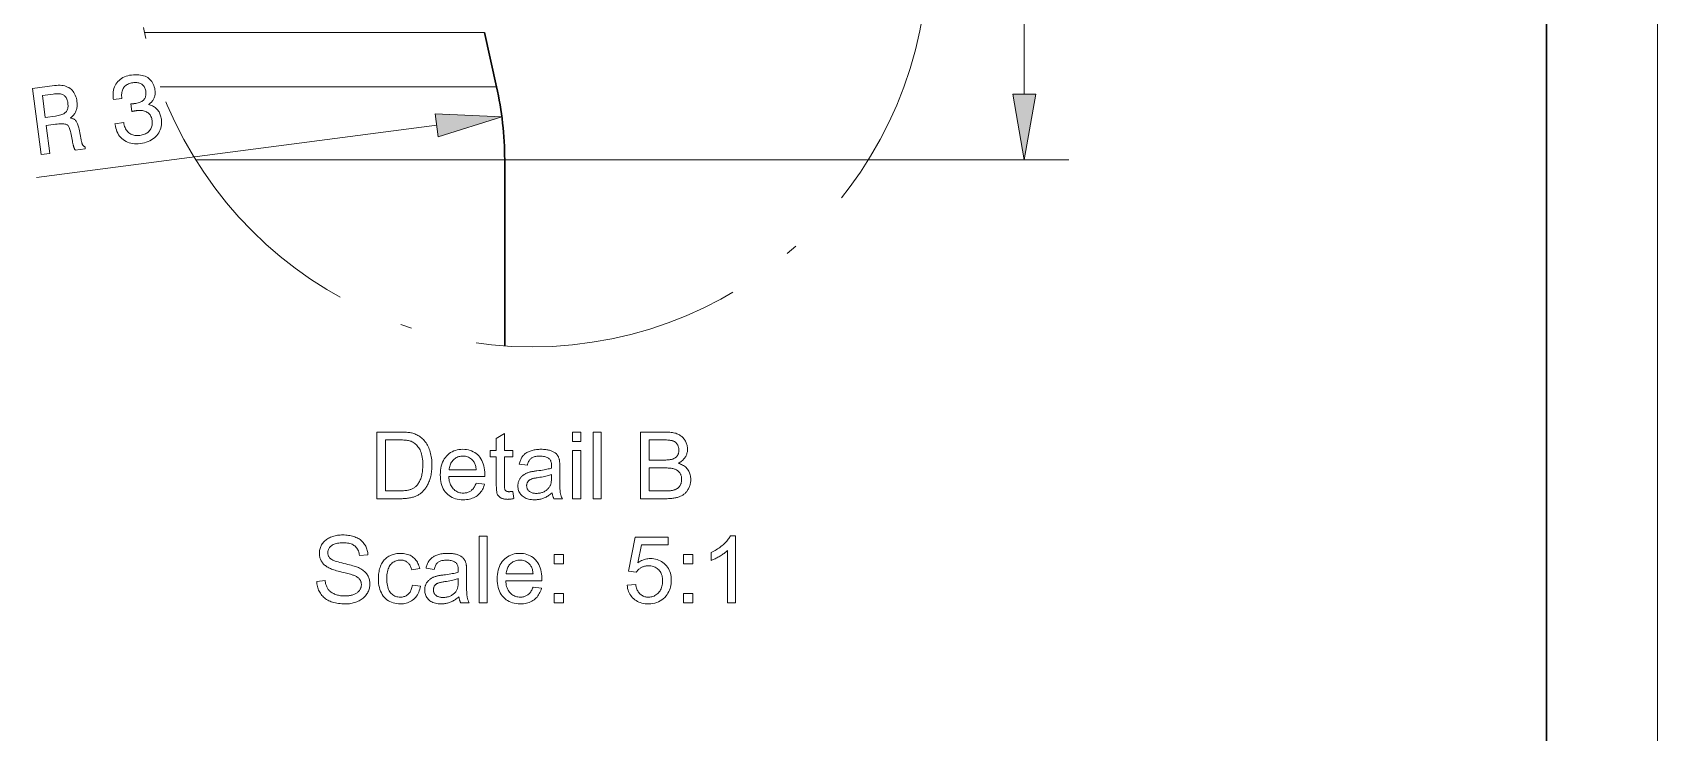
# Model space of a CAD drawing. Extents: x 0 to 297, y 0 to 420.
# Drawn here: x 223.9 to 297, y 75.9 to 107.4 of the extents above; entities that cross this region are included whole.
import ezdxf

# ---------------------------------------------------------------- set-up
doc = ezdxf.new("R2010")
doc.units = 0
doc.linetypes.add('DASHDOT', pattern=[18.5, 12, -3, 0.5, -3])

msp = doc.modelspace()

# ---------------------------------------------------------------- linework, layer by layer
at = {"color": 7, "lineweight": 13}
for p, q in [((297, 0), (297, 420)), ((245.132, 101.669), (270.511, 101.669))]:
    msp.add_line(p, q, dxfattribs=at)
at = {"color": 7, "lineweight": 30}
msp.add_line((292, 5), (292, 415), dxfattribs=at)
at = {"color": 7, "lineweight": 13, "ltscale": 0.35228}
msp.add_line((268.511, 104.624), (268.511, 118.715), dxfattribs=at)
at = {"color": 7, "lineweight": 13, "ltscale": 0.382202}
msp.add_line((244.217, 107.401), (228.929, 107.401), dxfattribs=at)
at = {"color": 7, "lineweight": 30, "ltscale": 0.0625}
msp.add_line((244.217, 107.401), (244.766, 104.962), dxfattribs=at)
at = {"color": 7, "lineweight": 13, "ltscale": 0.378467}
msp.add_line((244.766, 104.962), (229.627, 104.962), dxfattribs=at)
at = {"color": 7, "lineweight": 13, "ltscale": 0.453943}
msp.add_line((242.076, 103.23), (224.071, 100.877), dxfattribs=at)
at = {"color": 7, "lineweight": 13, "ltscale": 0.347543}
msp.add_line((245.132, 101.669), (231.23, 101.669), dxfattribs=at)
at = {"color": 7, "lineweight": 30, "ltscale": 0.209259}
msp.add_line((245.132, 93.299), (245.132, 101.669), dxfattribs=at)
at = {"color": 7, "lineweight": 13}
for points in [[(227.598, 103.295), (227.993, 103.346), (228.004, 103.286), (228.018, 103.228), (228.034, 103.173), (228.054, 103.122), (228.076, 103.074), (228.101, 103.029), (228.129, 102.988), (228.159, 102.95), (228.193, 102.915), (228.229, 102.883), (228.268, 102.855), (228.309, 102.83), (228.352, 102.81), (228.398, 102.793), (228.445, 102.78), (228.495, 102.77), (228.547, 102.765), (228.602, 102.763), (228.658, 102.765), (228.717, 102.771), (228.774, 102.78), (228.828, 102.792), (228.879, 102.807), (228.928, 102.824), (228.973, 102.845), (229.016, 102.868), (229.055, 102.894), (229.092, 102.922), (229.126, 102.954), (229.157, 102.988), (229.185, 103.025), (229.209, 103.064), (229.229, 103.104), (229.246, 103.146), (229.259, 103.191), (229.268, 103.237), (229.274, 103.285), (229.276, 103.335), (229.274, 103.387), (229.269, 103.441), (229.261, 103.489), (229.25, 103.535), (229.236, 103.578), (229.219, 103.619), (229.199, 103.657), (229.175, 103.692), (229.149, 103.725), (229.12, 103.755), (229.088, 103.782), (229.052, 103.807), (229.014, 103.829), (228.974, 103.848), (228.931, 103.863), (228.886, 103.876), (228.839, 103.885), (228.789, 103.891), (228.737, 103.894), (228.683, 103.894), (228.626, 103.891), (228.567, 103.885), (228.559, 103.884), (228.55, 103.883), (228.541, 103.881), (228.533, 103.88), (228.524, 103.879), (228.515, 103.877), (228.506, 103.876), (228.498, 103.875), (228.488, 103.873), (228.479, 103.871), (228.47, 103.87), (228.46, 103.868), (228.449, 103.866), (228.438, 103.864), (228.426, 103.862), (228.414, 103.859), (228.401, 103.857), (228.388, 103.855), (228.374, 103.852), (228.359, 103.849), (228.315, 104.186), (228.324, 104.187), (228.333, 104.187), (228.342, 104.188), (228.351, 104.189), (228.36, 104.19), (228.369, 104.191), (228.378, 104.192), (228.386, 104.192), (228.395, 104.193), (228.403, 104.194), (228.411, 104.195), (228.42, 104.196), (228.428, 104.197), (228.436, 104.198), (228.444, 104.199), (228.451, 104.2), (228.459, 104.2), (228.466, 104.201), (228.473, 104.202), (228.481, 104.203), (228.537, 104.212), (228.589, 104.222), (228.639, 104.234), (228.685, 104.248), (228.728, 104.265), (228.768, 104.282), (228.804, 104.302), (228.837, 104.324), (228.867, 104.348), (228.893, 104.373), (228.917, 104.4), (228.937, 104.43), (228.954, 104.461), (228.968, 104.495), (228.979, 104.531), (228.987, 104.568), (228.991, 104.608), (228.993, 104.65), (228.991, 104.693), (228.987, 104.739), (228.98, 104.783), (228.97, 104.825), (228.958, 104.864), (228.944, 104.9), (228.927, 104.934), (228.908, 104.966), (228.886, 104.995), (228.862, 105.022), (228.836, 105.047), (228.807, 105.069), (228.775, 105.088), (228.742, 105.105), (228.707, 105.118), (228.67, 105.13), (228.63, 105.138), (228.589, 105.144), (228.546, 105.147), (228.5, 105.147), (228.453, 105.144), (228.403, 105.139), (228.348, 105.13), (228.296, 105.119), (228.247, 105.104), (228.201, 105.087), (228.158, 105.066), (228.119, 105.043), (228.082, 105.017), (228.049, 104.988), (228.019, 104.956), (227.992, 104.922), (227.969, 104.884), (227.948, 104.844), (227.932, 104.802), (227.918, 104.757), (227.908, 104.709), (227.901, 104.658), (227.897, 104.605), (227.897, 104.549), (227.9, 104.491), (227.907, 104.43), (227.526, 104.38), (227.522, 104.41), (227.514, 104.496), (227.511, 104.579), (227.513, 104.659), (227.521, 104.736), (227.535, 104.81), (227.554, 104.882), (227.578, 104.951), (227.608, 105.016), (227.644, 105.079), (227.685, 105.139), (227.732, 105.195), (227.782, 105.247), (227.836, 105.293), (227.895, 105.335), (227.958, 105.372), (228.025, 105.405), (228.097, 105.433), (228.172, 105.456), (228.252, 105.474), (228.336, 105.488), (228.426, 105.497), (228.511, 105.502), (228.594, 105.502), (228.672, 105.497), (228.748, 105.488), (228.819, 105.473), (228.887, 105.454), (228.952, 105.431), (229.013, 105.402), (229.07, 105.369), (229.124, 105.331), (229.173, 105.29), (229.217, 105.244), (229.256, 105.194), (229.292, 105.141), (229.322, 105.083), (229.348, 105.021), (229.369, 104.956), (229.386, 104.886), (229.398, 104.812), (229.403, 104.77), (229.405, 104.728), (229.406, 104.688), (229.404, 104.648), (229.401, 104.609), (229.395, 104.572), (229.387, 104.535), (229.377, 104.5), (229.365, 104.465), (229.351, 104.432), (229.335, 104.399), (229.317, 104.368), (229.297, 104.338), (229.275, 104.31), (229.251, 104.282), (229.225, 104.256), (229.197, 104.231), (229.167, 104.207), (229.135, 104.184), (229.1, 104.163), (229.15, 104.151), (229.197, 104.136), (229.242, 104.119), (229.285, 104.1), (229.326, 104.078), (229.365, 104.055), (229.402, 104.029), (229.437, 104), (229.47, 103.97), (229.501, 103.937), (229.53, 103.902), (229.556, 103.865), (229.58, 103.826), (229.602, 103.785), (229.621, 103.742), (229.639, 103.696), (229.654, 103.649), (229.666, 103.6), (229.677, 103.549), (229.685, 103.495), (229.693, 103.411), (229.695, 103.329), (229.69, 103.25), (229.68, 103.173), (229.662, 103.099), (229.639, 103.028), (229.609, 102.96), (229.573, 102.893), (229.531, 102.83), (229.482, 102.769), (229.428, 102.712), (229.37, 102.66), (229.307, 102.612), (229.239, 102.569), (229.167, 102.53), (229.09, 102.497), (229.009, 102.467), (228.924, 102.443), (228.833, 102.423), (228.739, 102.408), (228.648, 102.399), (228.561, 102.396), (228.476, 102.399), (228.395, 102.407), (228.316, 102.422), (228.241, 102.442), (228.169, 102.468), (228.099, 102.5), (228.033, 102.538), (227.97, 102.582), (227.91, 102.631), (227.856, 102.684), (227.807, 102.742), (227.762, 102.804), (227.723, 102.87), (227.689, 102.94), (227.66, 103.015), (227.635, 103.094), (227.616, 103.178), (227.602, 103.266)], [(224.276, 101.912), (223.888, 104.883), (224.881, 105.013), (224.967, 105.022), (225.049, 105.026), (225.128, 105.025), (225.203, 105.02), (225.275, 105.009), (225.343, 104.994), (225.407, 104.974), (225.468, 104.948), (225.525, 104.919), (225.578, 104.884), (225.628, 104.844), (225.673, 104.8), (225.715, 104.752), (225.752, 104.698), (225.785, 104.641), (225.814, 104.578), (225.84, 104.511), (225.861, 104.44), (225.878, 104.364), (225.89, 104.284), (225.896, 104.235), (225.899, 104.188), (225.9, 104.142), (225.899, 104.098), (225.895, 104.055), (225.89, 104.012), (225.882, 103.972), (225.872, 103.932), (225.86, 103.894), (225.845, 103.857), (225.829, 103.821), (225.81, 103.786), (225.789, 103.753), (225.767, 103.722), (225.742, 103.691), (225.715, 103.662), (225.686, 103.634), (225.654, 103.608), (225.621, 103.583), (225.585, 103.559), (225.618, 103.553), (225.65, 103.545), (225.68, 103.535), (225.708, 103.524), (225.734, 103.512), (225.759, 103.499), (225.782, 103.484), (225.803, 103.467), (225.823, 103.449), (225.84, 103.43), (225.857, 103.408), (225.873, 103.383), (225.889, 103.354), (225.904, 103.322), (225.918, 103.286), (225.932, 103.247), (225.945, 103.204), (225.958, 103.158), (225.969, 103.109), (225.981, 103.056), (226.075, 102.577), (226.081, 102.547), (226.088, 102.518), (226.094, 102.492), (226.101, 102.466), (226.108, 102.443), (226.115, 102.422), (226.122, 102.402), (226.13, 102.383), (226.137, 102.367), (226.145, 102.352), (226.153, 102.339), (226.162, 102.326), (226.171, 102.314), (226.181, 102.303), (226.191, 102.293), (226.202, 102.283), (226.213, 102.275), (226.226, 102.267), (226.238, 102.26), (226.251, 102.253), (226.262, 102.172), (225.813, 102.113), (225.806, 102.123), (225.799, 102.133), (225.792, 102.144), (225.785, 102.156), (225.778, 102.17), (225.771, 102.184), (225.765, 102.199), (225.758, 102.216), (225.752, 102.233), (225.746, 102.251), (225.739, 102.271), (225.733, 102.291), (225.727, 102.313), (225.721, 102.337), (225.714, 102.362), (225.708, 102.388), (225.702, 102.416), (225.695, 102.445), (225.689, 102.475), (225.683, 102.507), (225.611, 102.888), (225.6, 102.944), (225.587, 102.995), (225.573, 103.042), (225.558, 103.085), (225.542, 103.123), (225.524, 103.157), (225.506, 103.187), (225.486, 103.213), (225.465, 103.234), (225.443, 103.251), (225.417, 103.265), (225.385, 103.276), (225.348, 103.284), (225.304, 103.29), (225.254, 103.294), (225.199, 103.294), (225.137, 103.293), (225.07, 103.288), (224.996, 103.281), (224.917, 103.272), (224.509, 103.219), (224.673, 101.964)], [(224.818, 104.634), (224.333, 104.571), (224.462, 103.582), (224.92, 103.642), (224.987, 103.652), (225.05, 103.664), (225.109, 103.677), (225.163, 103.693), (225.212, 103.71), (225.257, 103.728), (225.298, 103.749), (225.334, 103.771), (225.365, 103.795), (225.392, 103.821), (225.415, 103.849), (225.435, 103.879), (225.451, 103.913), (225.465, 103.949), (225.475, 103.987), (225.482, 104.029), (225.486, 104.073), (225.487, 104.12), (225.485, 104.169), (225.48, 104.221), (225.472, 104.272), (225.461, 104.32), (225.449, 104.364), (225.434, 104.405), (225.416, 104.443), (225.397, 104.477), (225.375, 104.508), (225.35, 104.536), (225.324, 104.56), (225.295, 104.581), (225.263, 104.599), (225.227, 104.614), (225.188, 104.626), (225.146, 104.636), (225.1, 104.642), (225.05, 104.646), (224.998, 104.648), (224.941, 104.646), (224.881, 104.642)], [(267.99, 104.624), (268.511, 101.669), (269.032, 104.624)], [(242.143, 102.714), (245.005, 103.613), (242.008, 103.747)], [(239.378, 86.426), (239.378, 89.426), (240.411, 89.426), (240.48, 89.426), (240.545, 89.424), (240.607, 89.422), (240.665, 89.419), (240.72, 89.415), (240.772, 89.411), (240.82, 89.405), (240.865, 89.399), (240.907, 89.391), (240.946, 89.383), (240.996, 89.37), (241.046, 89.356), (241.094, 89.339), (241.14, 89.32), (241.185, 89.3), (241.228, 89.277), (241.269, 89.253), (241.31, 89.227), (241.348, 89.198), (241.386, 89.168), (241.432, 89.127), (241.476, 89.084), (241.517, 89.038), (241.556, 88.99), (241.593, 88.94), (241.627, 88.887), (241.659, 88.833), (241.689, 88.776), (241.716, 88.717), (241.741, 88.656), (241.763, 88.592), (241.783, 88.527), (241.801, 88.46), (241.816, 88.392), (241.829, 88.321), (241.839, 88.249), (241.848, 88.175), (241.854, 88.099), (241.857, 88.022), (241.858, 87.943), (241.857, 87.875), (241.855, 87.809), (241.851, 87.744), (241.846, 87.682), (241.838, 87.62), (241.83, 87.56), (241.819, 87.502), (241.807, 87.445), (241.794, 87.39), (241.778, 87.337), (241.762, 87.285), (241.745, 87.235), (241.727, 87.187), (241.707, 87.14), (241.687, 87.096), (241.667, 87.053), (241.645, 87.012), (241.622, 86.973), (241.598, 86.935), (241.574, 86.9), (241.549, 86.866), (241.523, 86.834), (241.497, 86.803), (241.47, 86.773), (241.443, 86.745), (241.416, 86.719), (241.388, 86.694), (241.359, 86.67), (241.33, 86.648), (241.301, 86.628), (241.27, 86.608), (241.239, 86.59), (241.206, 86.572), (241.172, 86.556), (241.137, 86.54), (241.101, 86.526), (241.063, 86.512), (241.024, 86.5), (240.984, 86.488), (240.943, 86.477), (240.9, 86.468), (240.856, 86.459), (240.811, 86.451), (240.765, 86.445), (240.717, 86.439), (240.668, 86.434), (240.618, 86.431), (240.567, 86.428), (240.514, 86.427), (240.461, 86.426)], [(245.493, 86.756), (245.546, 86.43), (245.515, 86.424), (245.485, 86.418), (245.456, 86.414), (245.427, 86.409), (245.399, 86.406), (245.371, 86.403), (245.344, 86.4), (245.318, 86.399), (245.292, 86.398), (245.268, 86.397), (245.228, 86.398), (245.191, 86.4), (245.155, 86.403), (245.122, 86.408), (245.09, 86.413), (245.059, 86.42), (245.031, 86.429), (245.004, 86.438), (244.98, 86.449), (244.957, 86.461), (244.935, 86.474), (244.915, 86.488), (244.896, 86.503), (244.879, 86.518), (244.862, 86.534), (244.847, 86.551), (244.834, 86.569), (244.822, 86.588), (244.811, 86.607), (244.801, 86.628), (244.792, 86.651), (244.785, 86.678), (244.778, 86.71), (244.772, 86.747), (244.767, 86.788), (244.763, 86.834), (244.76, 86.884), (244.758, 86.939), (244.756, 86.999), (244.756, 87.063), (244.756, 88.313), (244.486, 88.313), (244.486, 88.599), (244.756, 88.599), (244.756, 89.138), (245.122, 89.359), (245.122, 88.599), (245.493, 88.599), (245.493, 88.313), (245.122, 88.313), (245.122, 87.042), (245.122, 87.012), (245.123, 86.984), (245.124, 86.958), (245.125, 86.934), (245.127, 86.913), (245.129, 86.894), (245.132, 86.877), (245.135, 86.862), (245.138, 86.85), (245.142, 86.84), (245.146, 86.831), (245.15, 86.822), (245.156, 86.814), (245.161, 86.806), (245.167, 86.799), (245.174, 86.792), (245.181, 86.786), (245.189, 86.779), (245.197, 86.773), (245.205, 86.768), (245.214, 86.763), (245.224, 86.758), (245.235, 86.754), (245.246, 86.751), (245.259, 86.748), (245.272, 86.746), (245.285, 86.744), (245.3, 86.742), (245.315, 86.742), (245.331, 86.741), (245.344, 86.741), (245.357, 86.742), (245.371, 86.743), (245.386, 86.744), (245.402, 86.745), (245.419, 86.746), (245.436, 86.748), (245.454, 86.75), (245.473, 86.753)], [(248.186, 89.003), (248.186, 89.426), (248.554, 89.426), (248.554, 89.003)], [(249.107, 86.426), (249.107, 89.426), (249.475, 89.426), (249.475, 86.426)], [(251.241, 86.426), (251.241, 89.426), (252.366, 89.426), (252.434, 89.425), (252.499, 89.423), (252.561, 89.418), (252.62, 89.412), (252.676, 89.403), (252.73, 89.393), (252.781, 89.382), (252.829, 89.368), (252.875, 89.352), (252.918, 89.335), (252.959, 89.316), (252.997, 89.295), (253.035, 89.272), (253.07, 89.247), (253.103, 89.219), (253.135, 89.19), (253.165, 89.159), (253.193, 89.127), (253.219, 89.092), (253.243, 89.055), (253.266, 89.017), (253.286, 88.978), (253.303, 88.94), (253.319, 88.901), (253.332, 88.861), (253.342, 88.821), (253.35, 88.781), (253.356, 88.741), (253.36, 88.7), (253.361, 88.659), (253.36, 88.621), (253.357, 88.583), (253.352, 88.545), (253.344, 88.508), (253.335, 88.472), (253.323, 88.436), (253.31, 88.4), (253.294, 88.365), (253.276, 88.331), (253.257, 88.297), (253.235, 88.263), (253.211, 88.231), (253.184, 88.201), (253.156, 88.171), (253.126, 88.143), (253.093, 88.116), (253.058, 88.091), (253.022, 88.067), (252.983, 88.044), (252.942, 88.022), (252.995, 88.005), (253.045, 87.986), (253.093, 87.964), (253.139, 87.94), (253.182, 87.914), (253.223, 87.886), (253.261, 87.855), (253.296, 87.823), (253.329, 87.788), (253.36, 87.75), (253.388, 87.711), (253.413, 87.67), (253.435, 87.628), (253.454, 87.585), (253.47, 87.54), (253.483, 87.494), (253.493, 87.447), (253.5, 87.398), (253.505, 87.348), (253.506, 87.296), (253.505, 87.254), (253.503, 87.213), (253.498, 87.172), (253.492, 87.132), (253.484, 87.092), (253.474, 87.054), (253.463, 87.015), (253.449, 86.978), (253.434, 86.94), (253.417, 86.904), (253.399, 86.869), (253.38, 86.835), (253.36, 86.803), (253.339, 86.772), (253.318, 86.744), (253.295, 86.716), (253.272, 86.691), (253.248, 86.667), (253.223, 86.645), (253.197, 86.625), (253.17, 86.605), (253.142, 86.587), (253.113, 86.57), (253.082, 86.554), (253.05, 86.538), (253.016, 86.524), (252.981, 86.511), (252.945, 86.498), (252.908, 86.487), (252.869, 86.476), (252.828, 86.467), (252.786, 86.458), (252.742, 86.451), (252.697, 86.444), (252.649, 86.439), (252.6, 86.434), (252.549, 86.431), (252.496, 86.428), (252.441, 86.427), (252.385, 86.426)], [(239.775, 86.78), (240.416, 86.78), (240.474, 86.781), (240.529, 86.782), (240.582, 86.785), (240.633, 86.789), (240.68, 86.794), (240.726, 86.8), (240.768, 86.807), (240.809, 86.816), (240.846, 86.825), (240.881, 86.835), (240.914, 86.847), (240.946, 86.859), (240.976, 86.873), (241.005, 86.887), (241.033, 86.902), (241.059, 86.918), (241.084, 86.935), (241.107, 86.953), (241.13, 86.971), (241.15, 86.991), (241.178, 87.02), (241.204, 87.051), (241.229, 87.084), (241.253, 87.119), (241.276, 87.156), (241.297, 87.195), (241.317, 87.236), (241.336, 87.279), (241.354, 87.324), (241.37, 87.371), (241.385, 87.419), (241.399, 87.47), (241.41, 87.523), (241.421, 87.577), (241.429, 87.634), (241.436, 87.693), (241.442, 87.754), (241.446, 87.817), (241.448, 87.882), (241.449, 87.949), (241.447, 88.041), (241.443, 88.128), (241.435, 88.211), (241.424, 88.29), (241.41, 88.365), (241.393, 88.435), (241.373, 88.501), (241.35, 88.562), (241.324, 88.619), (241.295, 88.672), (241.263, 88.721), (241.23, 88.766), (241.196, 88.809), (241.16, 88.848), (241.123, 88.883), (241.085, 88.915), (241.046, 88.944), (241.005, 88.97), (240.963, 88.992), (240.919, 89.011), (240.885, 89.022), (240.847, 89.033), (240.806, 89.042), (240.76, 89.05), (240.711, 89.057), (240.657, 89.062), (240.6, 89.067), (240.539, 89.07), (240.474, 89.072), (240.405, 89.072), (239.775, 89.072)], [(243.845, 87.126), (244.226, 87.079), (244.206, 87.014), (244.184, 86.951), (244.158, 86.892), (244.129, 86.836), (244.098, 86.783), (244.063, 86.732), (244.025, 86.685), (243.984, 86.641), (243.94, 86.6), (243.892, 86.561), (243.842, 86.526), (243.79, 86.495), (243.734, 86.467), (243.676, 86.443), (243.615, 86.423), (243.552, 86.407), (243.485, 86.394), (243.416, 86.384), (243.345, 86.379), (243.27, 86.377), (243.177, 86.38), (243.087, 86.389), (243.002, 86.403), (242.92, 86.424), (242.843, 86.45), (242.769, 86.483), (242.7, 86.521), (242.634, 86.565), (242.572, 86.615), (242.514, 86.671), (242.461, 86.732), (242.414, 86.798), (242.372, 86.868), (242.335, 86.943), (242.305, 87.023), (242.28, 87.108), (242.26, 87.198), (242.246, 87.292), (242.238, 87.391), (242.235, 87.494), (242.238, 87.602), (242.246, 87.704), (242.26, 87.801), (242.28, 87.894), (242.305, 87.981), (242.337, 88.064), (242.373, 88.142), (242.416, 88.215), (242.464, 88.283), (242.517, 88.346), (242.575, 88.403), (242.637, 88.455), (242.702, 88.5), (242.77, 88.539), (242.842, 88.573), (242.917, 88.6), (242.995, 88.621), (243.076, 88.636), (243.161, 88.645), (243.25, 88.649), (243.335, 88.646), (243.418, 88.637), (243.497, 88.622), (243.573, 88.601), (243.646, 88.574), (243.715, 88.542), (243.782, 88.503), (243.845, 88.459), (243.905, 88.408), (243.962, 88.352), (244.014, 88.29), (244.061, 88.223), (244.103, 88.152), (244.139, 88.076), (244.169, 87.995), (244.194, 87.909), (244.213, 87.818), (244.227, 87.722), (244.235, 87.622), (244.238, 87.517), (244.238, 87.51), (244.238, 87.502), (244.238, 87.494), (244.238, 87.485), (244.238, 87.476), (244.238, 87.466), (244.237, 87.455), (244.237, 87.444), (244.237, 87.431), (244.236, 87.419), (242.615, 87.419), (242.621, 87.349), (242.63, 87.282), (242.642, 87.219), (242.658, 87.159), (242.676, 87.102), (242.698, 87.049), (242.723, 87), (242.752, 86.953), (242.783, 86.91), (242.818, 86.87), (242.855, 86.834), (242.895, 86.802), (242.935, 86.773), (242.978, 86.748), (243.023, 86.727), (243.069, 86.71), (243.117, 86.697), (243.167, 86.688), (243.219, 86.682), (243.272, 86.68), (243.312, 86.681), (243.351, 86.684), (243.389, 86.689), (243.425, 86.697), (243.46, 86.707), (243.494, 86.718), (243.527, 86.732), (243.559, 86.748), (243.589, 86.766), (243.618, 86.786), (243.646, 86.809), (243.673, 86.834), (243.699, 86.862), (243.723, 86.892), (243.747, 86.924), (243.769, 86.96), (243.79, 86.997), (243.809, 87.038), (243.828, 87.081)], [(247.271, 86.694), (247.23, 86.66), (247.19, 86.629), (247.15, 86.599), (247.11, 86.571), (247.07, 86.546), (247.031, 86.522), (246.992, 86.501), (246.953, 86.481), (246.915, 86.464), (246.877, 86.449), (246.839, 86.435), (246.8, 86.423), (246.761, 86.412), (246.721, 86.403), (246.681, 86.395), (246.64, 86.388), (246.599, 86.383), (246.557, 86.38), (246.514, 86.378), (246.471, 86.377), (246.401, 86.379), (246.334, 86.384), (246.271, 86.393), (246.211, 86.405), (246.154, 86.421), (246.101, 86.44), (246.051, 86.463), (246.004, 86.489), (245.96, 86.519), (245.92, 86.552), (245.884, 86.588), (245.851, 86.626), (245.822, 86.666), (245.797, 86.708), (245.776, 86.751), (245.759, 86.797), (245.745, 86.845), (245.736, 86.894), (245.73, 86.946), (245.728, 86.999), (245.729, 87.031), (245.731, 87.062), (245.735, 87.092), (245.74, 87.122), (245.746, 87.152), (245.754, 87.181), (245.764, 87.209), (245.775, 87.237), (245.787, 87.264), (245.801, 87.291), (245.816, 87.317), (245.832, 87.341), (245.848, 87.365), (245.866, 87.388), (245.885, 87.41), (245.904, 87.43), (245.924, 87.45), (245.946, 87.469), (245.968, 87.486), (245.991, 87.503), (246.015, 87.518), (246.039, 87.533), (246.064, 87.547), (246.09, 87.56), (246.116, 87.573), (246.143, 87.584), (246.17, 87.595), (246.198, 87.605), (246.227, 87.615), (246.256, 87.623), (246.279, 87.629), (246.304, 87.635), (246.331, 87.64), (246.36, 87.646), (246.392, 87.651), (246.426, 87.657), (246.462, 87.662), (246.5, 87.668), (246.541, 87.673), (246.583, 87.679), (246.67, 87.689), (246.752, 87.701), (246.83, 87.712), (246.903, 87.724), (246.971, 87.737), (247.034, 87.75), (247.093, 87.763), (247.147, 87.777), (247.196, 87.791), (247.24, 87.805), (247.241, 87.82), (247.241, 87.833), (247.241, 87.846), (247.242, 87.857), (247.242, 87.867), (247.242, 87.876), (247.242, 87.884), (247.242, 87.891), (247.242, 87.897), (247.242, 87.902), (247.241, 87.945), (247.238, 87.986), (247.233, 88.025), (247.226, 88.06), (247.216, 88.093), (247.205, 88.124), (247.191, 88.152), (247.176, 88.177), (247.158, 88.199), (247.138, 88.219), (247.108, 88.243), (247.076, 88.264), (247.041, 88.282), (247.003, 88.299), (246.962, 88.312), (246.919, 88.324), (246.873, 88.332), (246.824, 88.339), (246.773, 88.342), (246.718, 88.344), (246.668, 88.343), (246.62, 88.34), (246.575, 88.335), (246.532, 88.329), (246.493, 88.321), (246.456, 88.311), (246.421, 88.299), (246.39, 88.285), (246.361, 88.27), (246.335, 88.253), (246.311, 88.233), (246.288, 88.211), (246.266, 88.185), (246.246, 88.157), (246.227, 88.126), (246.209, 88.093), (246.193, 88.056), (246.178, 88.017), (246.164, 87.975), (246.152, 87.93), (245.791, 87.979), (245.802, 88.025), (245.814, 88.068), (245.827, 88.11), (245.841, 88.15), (245.856, 88.188), (245.873, 88.225), (245.891, 88.259), (245.911, 88.292), (245.931, 88.323), (245.953, 88.353), (245.977, 88.381), (246.002, 88.407), (246.03, 88.432), (246.059, 88.456), (246.091, 88.479), (246.124, 88.5), (246.16, 88.52), (246.197, 88.538), (246.237, 88.556), (246.278, 88.572), (246.322, 88.586), (246.366, 88.599), (246.412, 88.611), (246.46, 88.621), (246.508, 88.629), (246.558, 88.636), (246.61, 88.642), (246.662, 88.645), (246.716, 88.648), (246.772, 88.649), (246.826, 88.648), (246.879, 88.646), (246.929, 88.643), (246.978, 88.638), (247.024, 88.632), (247.068, 88.625), (247.11, 88.616), (247.15, 88.607), (247.188, 88.595), (247.224, 88.583), (247.258, 88.57), (247.29, 88.555), (247.32, 88.541), (247.348, 88.525), (247.375, 88.509), (247.399, 88.492), (247.422, 88.475), (247.443, 88.457), (247.462, 88.438), (247.48, 88.418), (247.496, 88.398), (247.51, 88.377), (247.524, 88.354), (247.537, 88.331), (247.549, 88.306), (247.56, 88.28), (247.57, 88.254), (247.579, 88.226), (247.587, 88.197), (247.594, 88.168), (247.598, 88.147), (247.601, 88.124), (247.604, 88.098), (247.606, 88.068), (247.608, 88.036), (247.61, 88), (247.611, 87.962), (247.612, 87.92), (247.613, 87.876), (247.613, 87.828), (247.613, 87.337), (247.613, 87.238), (247.614, 87.146), (247.615, 87.063), (247.617, 86.986), (247.619, 86.918), (247.621, 86.856), (247.624, 86.803), (247.628, 86.757), (247.632, 86.718), (247.636, 86.687), (247.641, 86.66), (247.648, 86.633), (247.655, 86.606), (247.662, 86.58), (247.671, 86.554), (247.681, 86.528), (247.692, 86.502), (247.703, 86.477), (247.716, 86.451), (247.729, 86.426), (247.345, 86.426), (247.334, 86.449), (247.323, 86.474), (247.314, 86.498), (247.305, 86.524), (247.298, 86.55), (247.291, 86.578), (247.284, 86.606), (247.279, 86.634), (247.275, 86.664)], [(248.186, 86.426), (248.186, 88.599), (248.554, 88.599), (248.554, 86.426)], [(251.638, 88.166), (252.287, 88.166), (252.338, 88.166), (252.386, 88.167), (252.432, 88.169), (252.474, 88.171), (252.513, 88.174), (252.55, 88.178), (252.583, 88.183), (252.613, 88.188), (252.641, 88.194), (252.665, 88.2), (252.695, 88.21), (252.723, 88.221), (252.749, 88.233), (252.774, 88.246), (252.798, 88.26), (252.82, 88.276), (252.841, 88.292), (252.86, 88.31), (252.877, 88.329), (252.893, 88.35), (252.908, 88.371), (252.921, 88.394), (252.933, 88.417), (252.943, 88.442), (252.951, 88.467), (252.958, 88.494), (252.963, 88.522), (252.967, 88.551), (252.969, 88.581), (252.97, 88.612), (252.969, 88.641), (252.967, 88.67), (252.964, 88.698), (252.959, 88.725), (252.952, 88.752), (252.944, 88.778), (252.935, 88.803), (252.924, 88.828), (252.912, 88.852), (252.899, 88.875), (252.884, 88.897), (252.867, 88.917), (252.85, 88.936), (252.831, 88.954), (252.812, 88.97), (252.79, 88.985), (252.768, 88.999), (252.745, 89.011), (252.72, 89.021), (252.694, 89.03), (252.665, 89.038), (252.633, 89.045), (252.597, 89.052), (252.557, 89.057), (252.513, 89.062), (252.466, 89.065), (252.414, 89.068), (252.359, 89.07), (252.3, 89.072), (252.238, 89.072), (251.638, 89.072)], [(242.636, 87.722), (243.849, 87.722), (243.844, 87.775), (243.836, 87.826), (243.827, 87.874), (243.815, 87.919), (243.802, 87.961), (243.788, 88.001), (243.771, 88.038), (243.753, 88.073), (243.732, 88.104), (243.71, 88.133), (243.674, 88.173), (243.636, 88.209), (243.595, 88.241), (243.553, 88.269), (243.508, 88.292), (243.462, 88.312), (243.413, 88.326), (243.362, 88.337), (243.309, 88.344), (243.254, 88.346), (243.204, 88.344), (243.156, 88.339), (243.109, 88.33), (243.064, 88.318), (243.02, 88.303), (242.979, 88.285), (242.938, 88.262), (242.9, 88.237), (242.863, 88.208), (242.827, 88.176), (242.794, 88.141), (242.764, 88.103), (242.737, 88.064), (242.714, 88.022), (242.693, 87.977), (242.675, 87.931), (242.661, 87.882), (242.649, 87.831), (242.641, 87.777)], [(251.638, 86.78), (252.385, 86.78), (252.422, 86.78), (252.457, 86.781), (252.49, 86.781), (252.52, 86.782), (252.549, 86.784), (252.574, 86.785), (252.598, 86.787), (252.619, 86.789), (252.638, 86.792), (252.655, 86.794), (252.682, 86.8), (252.708, 86.806), (252.733, 86.812), (252.758, 86.819), (252.781, 86.827), (252.803, 86.836), (252.825, 86.845), (252.846, 86.855), (252.865, 86.865), (252.884, 86.876), (252.902, 86.888), (252.92, 86.901), (252.937, 86.915), (252.953, 86.931), (252.968, 86.947), (252.983, 86.964), (252.997, 86.982), (253.011, 87.001), (253.023, 87.022), (253.036, 87.043), (253.047, 87.065), (253.057, 87.088), (253.066, 87.112), (253.074, 87.136), (253.08, 87.161), (253.085, 87.187), (253.09, 87.213), (253.093, 87.24), (253.094, 87.268), (253.095, 87.296), (253.094, 87.329), (253.092, 87.361), (253.087, 87.393), (253.081, 87.423), (253.074, 87.453), (253.064, 87.481), (253.053, 87.509), (253.04, 87.536), (253.025, 87.562), (253.009, 87.587), (252.991, 87.611), (252.972, 87.634), (252.951, 87.655), (252.93, 87.675), (252.906, 87.693), (252.882, 87.71), (252.856, 87.725), (252.829, 87.738), (252.8, 87.751), (252.771, 87.761), (252.739, 87.771), (252.704, 87.779), (252.667, 87.787), (252.627, 87.794), (252.585, 87.799), (252.539, 87.804), (252.492, 87.807), (252.441, 87.81), (252.388, 87.811), (252.332, 87.812), (251.638, 87.812)], [(247.24, 87.517), (247.198, 87.501), (247.152, 87.485), (247.102, 87.47), (247.048, 87.455), (246.99, 87.441), (246.927, 87.427), (246.861, 87.414), (246.791, 87.402), (246.717, 87.389), (246.639, 87.378), (246.595, 87.371), (246.553, 87.364), (246.514, 87.357), (246.478, 87.35), (246.445, 87.343), (246.414, 87.335), (246.386, 87.328), (246.36, 87.32), (246.338, 87.312), (246.317, 87.304), (246.299, 87.295), (246.281, 87.286), (246.265, 87.276), (246.249, 87.265), (246.234, 87.254), (246.22, 87.241), (246.207, 87.228), (246.194, 87.214), (246.183, 87.2), (246.172, 87.184), (246.162, 87.168), (246.154, 87.152), (246.146, 87.135), (246.139, 87.119), (246.134, 87.101), (246.129, 87.084), (246.126, 87.066), (246.123, 87.047), (246.121, 87.028), (246.121, 87.009), (246.122, 86.98), (246.125, 86.952), (246.131, 86.925), (246.139, 86.899), (246.149, 86.874), (246.161, 86.85), (246.176, 86.827), (246.192, 86.805), (246.211, 86.784), (246.232, 86.764), (246.256, 86.745), (246.281, 86.728), (246.309, 86.714), (246.338, 86.701), (246.37, 86.69), (246.403, 86.681), (246.439, 86.674), (246.477, 86.67), (246.517, 86.667), (246.559, 86.666), (246.601, 86.667), (246.642, 86.669), (246.682, 86.674), (246.722, 86.68), (246.76, 86.689), (246.797, 86.699), (246.834, 86.711), (246.869, 86.725), (246.904, 86.741), (246.937, 86.759), (246.97, 86.778), (247, 86.799), (247.029, 86.821), (247.056, 86.844), (247.081, 86.869), (247.105, 86.895), (247.126, 86.923), (247.146, 86.952), (247.165, 86.982), (247.181, 87.013), (247.192, 87.04), (247.202, 87.068), (247.211, 87.099), (247.219, 87.132), (247.225, 87.168), (247.231, 87.206), (247.235, 87.246), (247.238, 87.289), (247.24, 87.334), (247.24, 87.382)], [(236.679, 82.708), (237.053, 82.741), (237.059, 82.696), (237.067, 82.654), (237.076, 82.613), (237.086, 82.573), (237.098, 82.536), (237.111, 82.5), (237.125, 82.465), (237.141, 82.432), (237.158, 82.401), (237.177, 82.371), (237.198, 82.343), (237.22, 82.316), (237.245, 82.29), (237.272, 82.265), (237.301, 82.241), (237.333, 82.218), (237.366, 82.196), (237.401, 82.176), (237.439, 82.156), (237.479, 82.138), (237.52, 82.121), (237.563, 82.106), (237.606, 82.093), (237.651, 82.081), (237.696, 82.071), (237.743, 82.063), (237.791, 82.057), (237.839, 82.052), (237.889, 82.05), (237.939, 82.049), (237.984, 82.05), (238.028, 82.052), (238.071, 82.055), (238.113, 82.06), (238.153, 82.066), (238.193, 82.073), (238.231, 82.082), (238.269, 82.092), (238.305, 82.104), (238.341, 82.116), (238.374, 82.13), (238.407, 82.145), (238.437, 82.161), (238.465, 82.179), (238.492, 82.197), (238.517, 82.216), (238.54, 82.236), (238.562, 82.257), (238.582, 82.279), (238.599, 82.302), (238.616, 82.325), (238.63, 82.35), (238.643, 82.374), (238.654, 82.399), (238.663, 82.425), (238.671, 82.451), (238.677, 82.477), (238.681, 82.504), (238.684, 82.531), (238.684, 82.558), (238.684, 82.586), (238.681, 82.614), (238.677, 82.64), (238.671, 82.666), (238.664, 82.691), (238.655, 82.715), (238.644, 82.739), (238.632, 82.761), (238.618, 82.784), (238.602, 82.805), (238.585, 82.826), (238.566, 82.846), (238.544, 82.865), (238.52, 82.884), (238.494, 82.902), (238.466, 82.919), (238.436, 82.936), (238.403, 82.952), (238.369, 82.967), (238.332, 82.982), (238.305, 82.992), (238.272, 83.003), (238.234, 83.015), (238.189, 83.028), (238.138, 83.042), (238.082, 83.057), (238.02, 83.074), (237.952, 83.091), (237.878, 83.109), (237.798, 83.128), (237.718, 83.148), (237.643, 83.168), (237.573, 83.187), (237.507, 83.206), (237.447, 83.225), (237.391, 83.243), (237.341, 83.262), (237.295, 83.28), (237.255, 83.298), (237.219, 83.316), (237.177, 83.339), (237.138, 83.363), (237.1, 83.388), (237.065, 83.414), (237.032, 83.442), (237.001, 83.47), (236.972, 83.5), (236.945, 83.53), (236.921, 83.562), (236.899, 83.595), (236.879, 83.629), (236.861, 83.663), (236.845, 83.699), (236.831, 83.735), (236.82, 83.772), (236.81, 83.809), (236.803, 83.848), (236.798, 83.887), (236.795, 83.927), (236.794, 83.968), (236.795, 84.014), (236.799, 84.058), (236.805, 84.102), (236.814, 84.145), (236.826, 84.188), (236.84, 84.23), (236.857, 84.272), (236.876, 84.313), (236.898, 84.353), (236.922, 84.393), (236.949, 84.432), (236.979, 84.468), (237.01, 84.503), (237.045, 84.536), (237.081, 84.567), (237.12, 84.596), (237.161, 84.623), (237.205, 84.648), (237.251, 84.671), (237.299, 84.693), (237.349, 84.712), (237.4, 84.73), (237.452, 84.745), (237.506, 84.758), (237.56, 84.77), (237.616, 84.779), (237.673, 84.786), (237.73, 84.791), (237.789, 84.794), (237.849, 84.795), (237.915, 84.794), (237.98, 84.791), (238.042, 84.786), (238.104, 84.778), (238.163, 84.768), (238.221, 84.757), (238.278, 84.743), (238.333, 84.726), (238.386, 84.708), (238.438, 84.688), (238.488, 84.665), (238.535, 84.641), (238.58, 84.614), (238.623, 84.586), (238.663, 84.555), (238.701, 84.522), (238.737, 84.488), (238.77, 84.451), (238.801, 84.412), (238.83, 84.372), (238.856, 84.329), (238.879, 84.286), (238.9, 84.241), (238.919, 84.196), (238.935, 84.149), (238.949, 84.101), (238.959, 84.052), (238.968, 84.002), (238.974, 83.951), (238.977, 83.899), (238.596, 83.87), (238.589, 83.926), (238.578, 83.978), (238.565, 84.028), (238.548, 84.076), (238.529, 84.12), (238.507, 84.161), (238.482, 84.2), (238.454, 84.236), (238.423, 84.27), (238.389, 84.3), (238.352, 84.328), (238.311, 84.352), (238.267, 84.374), (238.22, 84.393), (238.169, 84.409), (238.115, 84.422), (238.058, 84.432), (237.997, 84.439), (237.933, 84.444), (237.866, 84.445), (237.796, 84.444), (237.73, 84.44), (237.667, 84.433), (237.609, 84.424), (237.554, 84.412), (237.504, 84.398), (237.457, 84.381), (237.415, 84.361), (237.376, 84.338), (237.341, 84.313), (237.31, 84.286), (237.282, 84.258), (237.257, 84.229), (237.235, 84.199), (237.217, 84.168), (237.203, 84.135), (237.191, 84.102), (237.183, 84.067), (237.178, 84.032), (237.176, 83.995), (237.177, 83.963), (237.181, 83.933), (237.187, 83.903), (237.195, 83.875), (237.205, 83.848), (237.218, 83.822), (237.233, 83.797), (237.251, 83.773), (237.271, 83.75), (237.293, 83.729), (237.319, 83.708), (237.353, 83.687), (237.395, 83.666), (237.444, 83.645), (237.5, 83.623), (237.563, 83.602), (237.634, 83.58), (237.713, 83.559), (237.798, 83.537), (237.891, 83.515), (237.985, 83.494), (238.073, 83.472), (238.154, 83.452), (238.23, 83.432), (238.299, 83.413), (238.363, 83.394), (238.42, 83.375), (238.471, 83.358), (238.516, 83.34), (238.555, 83.324), (238.606, 83.299), (238.655, 83.273), (238.7, 83.246), (238.743, 83.217), (238.783, 83.187), (238.82, 83.156), (238.855, 83.123), (238.887, 83.089), (238.916, 83.054), (238.942, 83.018), (238.966, 82.98), (238.987, 82.942), (239.006, 82.902), (239.022, 82.861), (239.036, 82.819), (239.047, 82.775), (239.056, 82.731), (239.062, 82.686), (239.066, 82.639), (239.067, 82.591), (239.066, 82.544), (239.062, 82.497), (239.055, 82.45), (239.045, 82.404), (239.033, 82.359), (239.018, 82.314), (239, 82.27), (238.979, 82.226), (238.956, 82.183), (238.93, 82.14), (238.901, 82.099), (238.87, 82.059), (238.837, 82.021), (238.801, 81.986), (238.763, 81.952), (238.722, 81.92), (238.679, 81.89), (238.634, 81.861), (238.586, 81.835), (238.536, 81.811), (238.484, 81.788), (238.431, 81.768), (238.376, 81.751), (238.32, 81.735), (238.263, 81.722), (238.205, 81.712), (238.145, 81.703), (238.084, 81.698), (238.021, 81.694), (237.958, 81.693), (237.878, 81.694), (237.8, 81.698), (237.725, 81.704), (237.653, 81.712), (237.584, 81.723), (237.517, 81.736), (237.452, 81.751), (237.391, 81.769), (237.332, 81.789), (237.275, 81.812), (237.222, 81.836), (237.17, 81.864), (237.121, 81.894), (237.074, 81.926), (237.03, 81.96), (236.988, 81.997), (236.948, 82.036), (236.911, 82.078), (236.876, 82.122), (236.844, 82.169), (236.814, 82.217), (236.787, 82.267), (236.763, 82.317), (236.742, 82.369), (236.724, 82.423), (236.709, 82.477), (236.697, 82.533), (236.688, 82.59), (236.682, 82.648)], [(243.98, 81.744), (243.98, 84.744), (244.349, 84.744), (244.349, 81.744)], [(250.641, 82.53), (251.028, 82.563), (251.038, 82.507), (251.05, 82.455), (251.064, 82.406), (251.081, 82.359), (251.1, 82.315), (251.121, 82.274), (251.144, 82.236), (251.17, 82.2), (251.197, 82.168), (251.228, 82.138), (251.26, 82.111), (251.293, 82.087), (251.327, 82.065), (251.363, 82.047), (251.4, 82.031), (251.439, 82.018), (251.478, 82.009), (251.519, 82.001), (251.562, 81.997), (251.605, 81.996), (251.658, 81.998), (251.708, 82.004), (251.757, 82.014), (251.805, 82.028), (251.851, 82.046), (251.895, 82.068), (251.938, 82.094), (251.978, 82.124), (252.018, 82.158), (252.055, 82.196), (252.09, 82.238), (252.122, 82.282), (252.149, 82.328), (252.173, 82.378), (252.194, 82.43), (252.21, 82.484), (252.223, 82.541), (252.232, 82.601), (252.238, 82.663), (252.24, 82.728), (252.238, 82.79), (252.233, 82.849), (252.224, 82.905), (252.211, 82.959), (252.195, 83.01), (252.176, 83.059), (252.153, 83.104), (252.126, 83.147), (252.096, 83.188), (252.063, 83.226), (252.026, 83.26), (251.987, 83.291), (251.947, 83.318), (251.903, 83.342), (251.858, 83.362), (251.811, 83.379), (251.761, 83.391), (251.709, 83.4), (251.655, 83.406), (251.599, 83.408), (251.564, 83.407), (251.529, 83.404), (251.495, 83.4), (251.462, 83.395), (251.43, 83.388), (251.398, 83.379), (251.367, 83.368), (251.337, 83.356), (251.307, 83.342), (251.278, 83.327), (251.25, 83.31), (251.223, 83.293), (251.197, 83.274), (251.173, 83.255), (251.15, 83.234), (251.128, 83.213), (251.107, 83.19), (251.088, 83.167), (251.07, 83.142), (251.053, 83.117), (250.707, 83.162), (250.997, 84.703), (252.489, 84.703), (252.489, 84.351), (251.292, 84.351), (251.13, 83.545), (251.185, 83.581), (251.24, 83.613), (251.295, 83.641), (251.351, 83.665), (251.407, 83.686), (251.464, 83.703), (251.522, 83.716), (251.58, 83.726), (251.638, 83.731), (251.697, 83.733), (251.775, 83.73), (251.85, 83.722), (251.922, 83.709), (251.992, 83.69), (252.06, 83.665), (252.125, 83.635), (252.187, 83.6), (252.247, 83.559), (252.305, 83.513), (252.36, 83.461), (252.412, 83.405), (252.458, 83.346), (252.498, 83.284), (252.533, 83.218), (252.563, 83.15), (252.587, 83.078), (252.606, 83.004), (252.62, 82.926), (252.628, 82.845), (252.63, 82.761), (252.628, 82.681), (252.621, 82.603), (252.609, 82.527), (252.592, 82.453), (252.571, 82.381), (252.545, 82.312), (252.514, 82.245), (252.479, 82.18), (252.438, 82.118), (252.393, 82.057), (252.333, 81.988), (252.269, 81.926), (252.201, 81.871), (252.129, 81.824), (252.052, 81.784), (251.971, 81.751), (251.886, 81.726), (251.797, 81.707), (251.703, 81.697), (251.605, 81.693), (251.525, 81.695), (251.448, 81.702), (251.373, 81.713), (251.302, 81.73), (251.234, 81.75), (251.168, 81.775), (251.106, 81.805), (251.047, 81.84), (250.99, 81.879), (250.937, 81.922), (250.888, 81.969), (250.842, 82.02), (250.802, 82.073), (250.766, 82.129), (250.734, 82.189), (250.706, 82.251), (250.683, 82.316), (250.665, 82.384), (250.651, 82.456)], [(255.524, 81.744), (255.156, 81.744), (255.156, 84.091), (255.128, 84.066), (255.099, 84.04), (255.068, 84.015), (255.036, 83.99), (255.002, 83.964), (254.966, 83.939), (254.929, 83.914), (254.89, 83.888), (254.849, 83.863), (254.807, 83.837), (254.764, 83.813), (254.722, 83.789), (254.681, 83.767), (254.641, 83.746), (254.602, 83.726), (254.564, 83.708), (254.526, 83.691), (254.49, 83.675), (254.454, 83.66), (254.419, 83.647), (254.419, 84.003), (254.48, 84.033), (254.539, 84.064), (254.597, 84.096), (254.654, 84.129), (254.709, 84.164), (254.762, 84.2), (254.814, 84.237), (254.864, 84.275), (254.912, 84.314), (254.959, 84.355), (255.004, 84.396), (255.046, 84.437), (255.086, 84.478), (255.123, 84.519), (255.157, 84.559), (255.188, 84.599), (255.217, 84.639), (255.243, 84.678), (255.266, 84.717), (255.287, 84.756), (255.524, 84.756)], [(240.98, 82.54), (241.343, 82.493), (241.329, 82.42), (241.311, 82.35), (241.29, 82.283), (241.266, 82.219), (241.237, 82.159), (241.205, 82.102), (241.169, 82.048), (241.129, 81.998), (241.086, 81.951), (241.039, 81.907), (240.989, 81.866), (240.936, 81.83), (240.882, 81.799), (240.825, 81.771), (240.766, 81.748), (240.705, 81.729), (240.642, 81.714), (240.576, 81.703), (240.508, 81.697), (240.438, 81.695), (240.351, 81.698), (240.267, 81.707), (240.186, 81.721), (240.109, 81.742), (240.036, 81.768), (239.966, 81.8), (239.899, 81.838), (239.836, 81.882), (239.777, 81.931), (239.721, 81.987), (239.669, 82.047), (239.623, 82.113), (239.583, 82.184), (239.547, 82.26), (239.517, 82.341), (239.493, 82.427), (239.474, 82.519), (239.461, 82.615), (239.452, 82.716), (239.45, 82.822), (239.451, 82.892), (239.454, 82.96), (239.46, 83.026), (239.468, 83.09), (239.479, 83.152), (239.492, 83.213), (239.507, 83.272), (239.524, 83.329), (239.544, 83.385), (239.566, 83.438), (239.591, 83.49), (239.618, 83.539), (239.647, 83.585), (239.679, 83.628), (239.713, 83.669), (239.75, 83.708), (239.789, 83.743), (239.831, 83.776), (239.875, 83.807), (239.921, 83.834), (239.969, 83.859), (240.018, 83.882), (240.068, 83.902), (240.119, 83.919), (240.17, 83.933), (240.223, 83.945), (240.276, 83.955), (240.33, 83.961), (240.385, 83.965), (240.44, 83.966), (240.51, 83.965), (240.577, 83.959), (240.641, 83.95), (240.703, 83.938), (240.762, 83.922), (240.819, 83.902), (240.873, 83.879), (240.924, 83.852), (240.973, 83.821), (241.019, 83.787), (241.063, 83.75), (241.103, 83.71), (241.14, 83.666), (241.173, 83.62), (241.204, 83.571), (241.231, 83.518), (241.255, 83.463), (241.276, 83.405), (241.294, 83.343), (241.308, 83.279), (240.95, 83.224), (240.939, 83.266), (240.926, 83.307), (240.912, 83.345), (240.896, 83.381), (240.879, 83.415), (240.86, 83.447), (240.839, 83.477), (240.817, 83.504), (240.794, 83.53), (240.769, 83.553), (240.742, 83.574), (240.714, 83.593), (240.686, 83.609), (240.656, 83.624), (240.625, 83.636), (240.593, 83.646), (240.56, 83.654), (240.526, 83.659), (240.491, 83.662), (240.454, 83.664), (240.4, 83.662), (240.347, 83.656), (240.297, 83.646), (240.249, 83.632), (240.202, 83.614), (240.158, 83.592), (240.116, 83.566), (240.076, 83.536), (240.038, 83.502), (240.002, 83.464), (239.969, 83.422), (239.94, 83.375), (239.914, 83.323), (239.891, 83.267), (239.872, 83.206), (239.856, 83.141), (239.844, 83.071), (239.835, 82.996), (239.83, 82.917), (239.828, 82.833), (239.83, 82.748), (239.835, 82.667), (239.843, 82.591), (239.855, 82.521), (239.87, 82.455), (239.889, 82.393), (239.911, 82.337), (239.936, 82.285), (239.964, 82.238), (239.996, 82.196), (240.031, 82.159), (240.067, 82.125), (240.106, 82.095), (240.147, 82.069), (240.189, 82.047), (240.234, 82.03), (240.281, 82.016), (240.33, 82.006), (240.381, 82), (240.434, 81.998), (240.477, 81.999), (240.518, 82.003), (240.558, 82.01), (240.596, 82.019), (240.633, 82.031), (240.669, 82.046), (240.703, 82.063), (240.735, 82.083), (240.766, 82.106), (240.796, 82.131), (240.824, 82.159), (240.85, 82.19), (240.874, 82.223), (240.895, 82.26), (240.915, 82.3), (240.932, 82.342), (240.947, 82.387), (240.961, 82.435), (240.972, 82.486)], [(243.076, 82.012), (243.035, 81.978), (242.995, 81.947), (242.954, 81.917), (242.915, 81.889), (242.875, 81.864), (242.836, 81.84), (242.797, 81.819), (242.758, 81.799), (242.72, 81.782), (242.682, 81.767), (242.644, 81.753), (242.605, 81.741), (242.566, 81.73), (242.526, 81.721), (242.486, 81.713), (242.445, 81.706), (242.403, 81.701), (242.361, 81.698), (242.319, 81.696), (242.276, 81.695), (242.206, 81.697), (242.139, 81.702), (242.076, 81.711), (242.016, 81.723), (241.959, 81.739), (241.906, 81.758), (241.856, 81.781), (241.809, 81.807), (241.765, 81.837), (241.725, 81.87), (241.689, 81.906), (241.656, 81.944), (241.627, 81.984), (241.602, 82.025), (241.581, 82.069), (241.564, 82.115), (241.55, 82.162), (241.541, 82.212), (241.535, 82.264), (241.533, 82.317), (241.534, 82.349), (241.536, 82.38), (241.539, 82.41), (241.545, 82.44), (241.551, 82.47), (241.559, 82.499), (241.569, 82.527), (241.579, 82.555), (241.592, 82.582), (241.606, 82.609), (241.621, 82.634), (241.636, 82.659), (241.653, 82.683), (241.671, 82.706), (241.689, 82.728), (241.709, 82.748), (241.729, 82.768), (241.751, 82.786), (241.773, 82.804), (241.796, 82.82), (241.82, 82.836), (241.844, 82.851), (241.869, 82.865), (241.895, 82.878), (241.921, 82.891), (241.948, 82.902), (241.975, 82.913), (242.003, 82.923), (242.032, 82.933), (242.061, 82.941), (242.084, 82.947), (242.109, 82.953), (242.136, 82.958), (242.165, 82.964), (242.197, 82.969), (242.231, 82.975), (242.267, 82.98), (242.305, 82.986), (242.346, 82.991), (242.388, 82.996), (242.475, 83.007), (242.557, 83.019), (242.635, 83.03), (242.708, 83.042), (242.776, 83.055), (242.839, 83.068), (242.898, 83.081), (242.951, 83.095), (243.001, 83.109), (243.045, 83.123), (243.046, 83.138), (243.046, 83.151), (243.046, 83.164), (243.047, 83.175), (243.047, 83.185), (243.047, 83.194), (243.047, 83.202), (243.047, 83.209), (243.047, 83.215), (243.047, 83.219), (243.046, 83.263), (243.043, 83.304), (243.038, 83.343), (243.031, 83.378), (243.021, 83.411), (243.01, 83.442), (242.996, 83.469), (242.98, 83.494), (242.963, 83.517), (242.943, 83.537), (242.913, 83.56), (242.881, 83.582), (242.846, 83.6), (242.808, 83.617), (242.767, 83.63), (242.724, 83.642), (242.678, 83.65), (242.629, 83.656), (242.578, 83.66), (242.523, 83.661), (242.473, 83.661), (242.425, 83.658), (242.38, 83.653), (242.337, 83.647), (242.298, 83.639), (242.26, 83.629), (242.226, 83.617), (242.195, 83.603), (242.166, 83.588), (242.14, 83.57), (242.116, 83.551), (242.093, 83.528), (242.071, 83.503), (242.051, 83.475), (242.032, 83.444), (242.014, 83.411), (241.998, 83.374), (241.983, 83.335), (241.969, 83.293), (241.957, 83.248), (241.596, 83.297), (241.607, 83.343), (241.619, 83.386), (241.632, 83.428), (241.646, 83.468), (241.661, 83.506), (241.678, 83.543), (241.696, 83.577), (241.716, 83.61), (241.736, 83.641), (241.758, 83.671), (241.782, 83.698), (241.807, 83.725), (241.835, 83.75), (241.864, 83.774), (241.896, 83.797), (241.929, 83.818), (241.965, 83.838), (242.002, 83.856), (242.042, 83.874), (242.083, 83.89), (242.127, 83.904), (242.171, 83.917), (242.217, 83.929), (242.264, 83.939), (242.313, 83.947), (242.363, 83.954), (242.414, 83.959), (242.467, 83.963), (242.521, 83.966), (242.577, 83.966), (242.631, 83.966), (242.684, 83.964), (242.734, 83.96), (242.783, 83.956), (242.829, 83.95), (242.873, 83.943), (242.915, 83.934), (242.955, 83.924), (242.993, 83.913), (243.029, 83.901), (243.063, 83.887), (243.095, 83.873), (243.125, 83.859), (243.153, 83.843), (243.18, 83.827), (243.204, 83.81), (243.227, 83.793), (243.248, 83.775), (243.267, 83.756), (243.285, 83.736), (243.301, 83.716), (243.315, 83.694), (243.329, 83.672), (243.342, 83.648), (243.354, 83.624), (243.365, 83.598), (243.375, 83.572), (243.384, 83.544), (243.392, 83.515), (243.399, 83.485), (243.403, 83.465), (243.406, 83.442), (243.409, 83.415), (243.411, 83.386), (243.413, 83.354), (243.415, 83.318), (243.416, 83.28), (243.417, 83.238), (243.417, 83.193), (243.418, 83.146), (243.418, 82.655), (243.418, 82.556), (243.419, 82.464), (243.42, 82.38), (243.421, 82.304), (243.424, 82.235), (243.426, 82.174), (243.429, 82.121), (243.433, 82.074), (243.437, 82.036), (243.441, 82.005), (243.446, 81.978), (243.452, 81.951), (243.459, 81.924), (243.467, 81.898), (243.476, 81.872), (243.486, 81.846), (243.497, 81.82), (243.508, 81.794), (243.521, 81.769), (243.534, 81.744), (243.15, 81.744), (243.139, 81.767), (243.128, 81.791), (243.119, 81.816), (243.11, 81.842), (243.102, 81.868), (243.096, 81.896), (243.089, 81.924), (243.084, 81.952), (243.08, 81.982)], [(246.407, 82.444), (246.788, 82.397), (246.768, 82.332), (246.746, 82.269), (246.72, 82.21), (246.691, 82.154), (246.66, 82.101), (246.625, 82.05), (246.587, 82.003), (246.546, 81.959), (246.502, 81.917), (246.454, 81.879), (246.404, 81.844), (246.352, 81.813), (246.296, 81.785), (246.238, 81.761), (246.177, 81.741), (246.114, 81.724), (246.047, 81.711), (245.978, 81.702), (245.907, 81.697), (245.832, 81.695), (245.739, 81.698), (245.65, 81.707), (245.564, 81.721), (245.483, 81.742), (245.405, 81.768), (245.331, 81.801), (245.262, 81.839), (245.196, 81.883), (245.134, 81.933), (245.076, 81.989), (245.023, 82.05), (244.976, 82.115), (244.934, 82.186), (244.897, 82.261), (244.867, 82.341), (244.842, 82.426), (244.822, 82.515), (244.808, 82.61), (244.8, 82.709), (244.797, 82.812), (244.8, 82.919), (244.808, 83.022), (244.822, 83.119), (244.842, 83.212), (244.868, 83.299), (244.899, 83.382), (244.935, 83.46), (244.978, 83.533), (245.026, 83.601), (245.079, 83.664), (245.137, 83.721), (245.199, 83.773), (245.264, 83.818), (245.332, 83.857), (245.404, 83.891), (245.479, 83.918), (245.557, 83.939), (245.639, 83.954), (245.724, 83.963), (245.812, 83.966), (245.897, 83.963), (245.98, 83.955), (246.059, 83.94), (246.135, 83.919), (246.208, 83.892), (246.278, 83.86), (246.344, 83.821), (246.407, 83.776), (246.467, 83.726), (246.524, 83.67), (246.577, 83.608), (246.624, 83.541), (246.665, 83.47), (246.701, 83.394), (246.731, 83.313), (246.756, 83.227), (246.775, 83.136), (246.789, 83.04), (246.798, 82.94), (246.8, 82.835), (246.8, 82.828), (246.8, 82.82), (246.8, 82.812), (246.8, 82.803), (246.8, 82.794), (246.8, 82.784), (246.799, 82.773), (246.799, 82.761), (246.799, 82.749), (246.798, 82.737), (245.178, 82.737), (245.183, 82.667), (245.192, 82.6), (245.204, 82.537), (245.22, 82.477), (245.238, 82.42), (245.26, 82.367), (245.285, 82.317), (245.314, 82.271), (245.345, 82.228), (245.38, 82.188), (245.417, 82.152), (245.457, 82.12), (245.498, 82.091), (245.54, 82.066), (245.585, 82.045), (245.631, 82.028), (245.679, 82.015), (245.729, 82.005), (245.781, 82), (245.834, 81.998), (245.874, 81.999), (245.913, 82.002), (245.951, 82.007), (245.987, 82.015), (246.022, 82.024), (246.056, 82.036), (246.089, 82.05), (246.121, 82.066), (246.151, 82.084), (246.18, 82.104), (246.208, 82.127), (246.235, 82.152), (246.261, 82.179), (246.285, 82.21), (246.309, 82.242), (246.331, 82.278), (246.352, 82.315), (246.371, 82.356), (246.39, 82.398)], [(245.198, 83.039), (246.411, 83.039), (246.406, 83.093), (246.398, 83.144), (246.389, 83.192), (246.377, 83.237), (246.364, 83.279), (246.35, 83.319), (246.333, 83.356), (246.315, 83.39), (246.294, 83.422), (246.272, 83.451), (246.236, 83.491), (246.198, 83.527), (246.157, 83.559), (246.115, 83.587), (246.07, 83.61), (246.024, 83.629), (245.975, 83.644), (245.924, 83.655), (245.871, 83.661), (245.816, 83.664), (245.766, 83.662), (245.718, 83.657), (245.671, 83.648), (245.626, 83.636), (245.582, 83.621), (245.541, 83.602), (245.5, 83.58), (245.462, 83.555), (245.425, 83.526), (245.389, 83.494), (245.356, 83.459), (245.326, 83.421), (245.299, 83.381), (245.276, 83.339), (245.255, 83.295), (245.237, 83.249), (245.223, 83.2), (245.212, 83.149), (245.203, 83.095)], [(247.353, 83.498), (247.353, 83.917), (247.772, 83.917), (247.772, 83.498)], [(253.177, 83.498), (253.177, 83.917), (253.596, 83.917), (253.596, 83.498)], [(243.045, 82.835), (243.003, 82.819), (242.957, 82.803), (242.907, 82.788), (242.853, 82.773), (242.795, 82.759), (242.732, 82.745), (242.666, 82.732), (242.596, 82.719), (242.522, 82.707), (242.444, 82.696), (242.399, 82.689), (242.358, 82.682), (242.319, 82.675), (242.283, 82.668), (242.25, 82.661), (242.219, 82.653), (242.191, 82.646), (242.165, 82.638), (242.142, 82.63), (242.122, 82.622), (242.104, 82.613), (242.086, 82.604), (242.07, 82.594), (242.054, 82.583), (242.039, 82.572), (242.025, 82.559), (242.012, 82.546), (241.999, 82.532), (241.988, 82.518), (241.977, 82.502), (241.967, 82.486), (241.959, 82.47), (241.951, 82.453), (241.944, 82.436), (241.939, 82.419), (241.934, 82.401), (241.93, 82.383), (241.928, 82.365), (241.926, 82.346), (241.926, 82.327), (241.927, 82.298), (241.93, 82.27), (241.936, 82.243), (241.944, 82.217), (241.954, 82.192), (241.966, 82.168), (241.98, 82.145), (241.997, 82.123), (242.016, 82.102), (242.037, 82.082), (242.061, 82.063), (242.086, 82.046), (242.114, 82.032), (242.143, 82.019), (242.175, 82.008), (242.208, 81.999), (242.244, 81.992), (242.282, 81.987), (242.322, 81.984), (242.364, 81.983), (242.406, 81.984), (242.447, 81.987), (242.487, 81.992), (242.526, 81.998), (242.565, 82.007), (242.602, 82.017), (242.639, 82.029), (242.674, 82.043), (242.709, 82.059), (242.742, 82.077), (242.775, 82.096), (242.805, 82.117), (242.834, 82.139), (242.861, 82.162), (242.886, 82.187), (242.91, 82.213), (242.931, 82.241), (242.951, 82.269), (242.969, 82.3), (242.986, 82.331), (242.997, 82.357), (243.007, 82.386), (243.016, 82.417), (243.024, 82.45), (243.03, 82.486), (243.036, 82.524), (243.04, 82.564), (243.043, 82.607), (243.045, 82.652), (243.045, 82.7)], [(247.353, 81.744), (247.353, 82.164), (247.772, 82.164), (247.772, 81.744)], [(253.177, 81.744), (253.177, 82.164), (253.596, 82.164), (253.596, 81.744)]]:
    msp.add_lwpolyline(points, close=True, dxfattribs=at)
at = {"color": 7, "linetype": 'DASHDOT', "lineweight": 13}
msp.add_circle((246.362, 111.072), 17.815, dxfattribs=at)
at = {"color": 7, "lineweight": 30}
msp.add_arc((230.132, 101.669), 15, 0, 12.68038, dxfattribs=at)
at = {"color": 7, "lineweight": 13}
for points in [[(267.99, 104.624), (268.511, 101.669), (267.99, 104.624), (269.032, 104.624)], [(242.143, 102.714), (245.005, 103.613), (242.143, 102.714), (242.008, 103.747)]]:
    msp.add_solid(points, dxfattribs=at)

doc.saveas('drawing.dxf')
